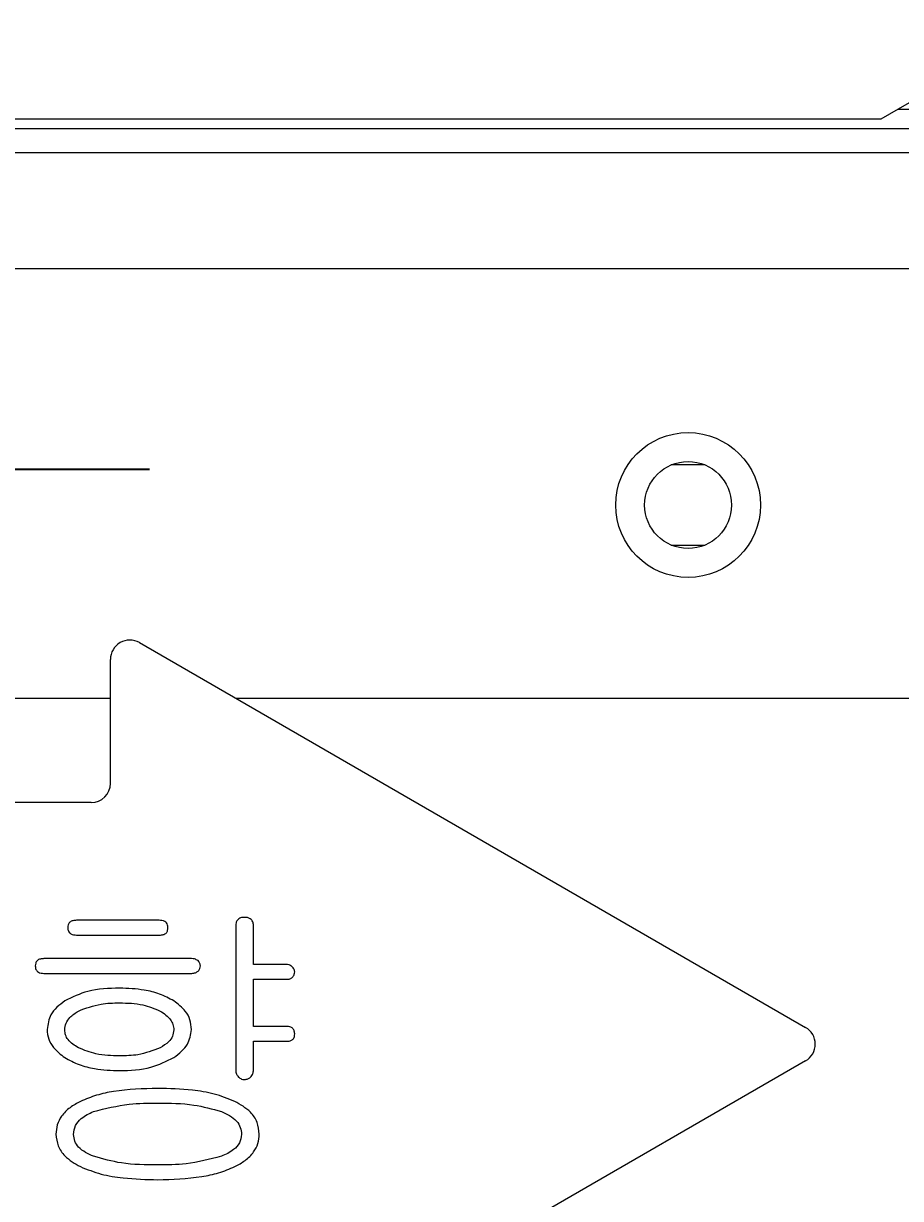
# Model space of a CAD drawing. Header units: millimetres. Extents: x 169 to 14583, y -399 to 10804.
# Drawn here: x 8162.4 to 8253.3, y 5133.7 to 5255.4 of the extents above; entities that cross this region are included whole.
import ezdxf

# ---------------------------------------------------------------- set-up
doc = ezdxf.new("R2010")
doc.units = ezdxf.units.MM
doc.header["$LTSCALE"] = 35
doc.layers.add('1', color=70, linetype='Continuous')
doc.styles.add('SLDTEXTSTYLE2', font='TXT', dxfattribs={"width": 0.7})
doc.dimstyles.new('SLDDIMSTYLE3', dxfattribs={"dimtxt": 105.988363, "dimasz": 26.25, "dimexe": 0, "dimexo": 0.0625, "dimgap": 26.497091, "dimtad": 1, "dimrnd": 1e-09, "dimzin": 12, "dimdsep": 46, "dimtxsty": 'SLDTEXTSTYLE2', "dimsah": 1, "dimcen": 0.09, "dimadec": 0, "dimazin": 3, "dimtfac": 1, "dimtdec": 3, "dimtofl": 0, "dimtmove": 0, "dimatfit": 3, "dimfxl": 0, "dimfrac": 2, "dimtolj": 1, "dimtzin": 12, "dimarcsym": 0})
doc.dimstyles.new('SLDDIMSTYLE5', dxfattribs={"dimtxt": 105.988363, "dimasz": 26.25, "dimexe": 0, "dimexo": 0.0625, "dimgap": 26.497091, "dimtad": 1, "dimdec": 0, "dimrnd": 1e-09, "dimzin": 12, "dimdsep": 46, "dimtxsty": 'SLDTEXTSTYLE2', "dimsah": 1, "dimcen": 0.09, "dimadec": 0, "dimazin": 3, "dimtfac": 1, "dimtdec": 3, "dimtofl": 0, "dimtmove": 0, "dimatfit": 3, "dimfxl": 0, "dimfrac": 2, "dimtolj": 1, "dimtzin": 12, "dimarcsym": 0})

# ---------------------------------------------------------------- blocks, each defined once
blk = doc.blocks.new('_D_39')
at = {"layer": '1'}
for p, q in [((10336.28, 5511.02), (11734.62, 5511.02)), ((11699.62, 5511.02), (11699.62, 5088.12)), ((8051.64, 5088.12), (11734.62, 5088.12)), ((11699.62, 5088.12), (11699.62, 4698.41))]:
    blk.add_line(p, q, dxfattribs=at)
for points in [[(11699.62, 5511.02), (11694.37, 5484.77), (11704.87, 5484.77)], [(11699.62, 5088.12), (11704.87, 5114.37), (11694.37, 5114.37)]]:
    blk.add_solid(points, dxfattribs=at)
at = {"layer": '1', "insert": (11580.25, 4698.41), "char_height": 92.604, "attachment_point": 1, "rotation": 90, "style": 'SLDTEXTSTYLE2'}
blk.add_mtext('423', dxfattribs=at)
blk = doc.blocks.new('_D_42')
at = {"layer": '1'}
for p, q in [((6541.28, 5209.24), (7741.28, 5209.24)), ((7741.28, 5209.24), (8175.5, 5209.24))]:
    blk.add_line(p, q, dxfattribs=at)
for points in [[(6541.28, 5209.24), (6567.53, 5203.99), (6567.53, 5214.49)], [(7741.28, 5209.24), (7715.03, 5214.49), (7715.03, 5203.99)]]:
    blk.add_solid(points, dxfattribs=at)
at = {"layer": '1', "insert": (7892.2, 5328.61), "char_height": 92.604, "attachment_point": 1, "style": 'SLDTEXTSTYLE2'}
blk.add_mtext('1200', dxfattribs=at)

msp = doc.modelspace()

# ---------------------------------------------------------------- linework, layer by layer
at = {"color": 7, "linetype": 'Continuous', "lineweight": 18}
for p, q in [((8251.279, 5245.518), (8256.279, 5248.405)), ((8253.011, 5246.518), (9461.279, 5246.518)), ((8109.881, 5244.518), (9461.279, 5244.518)), ((8110.071, 5245.518), (8251.279, 5245.518)), ((8109.404, 5242.018), (9461.279, 5242.018)), ((8107.115, 5230.018), (9461.279, 5230.018)), ((8233.019, 5209.668), (8229.539, 5209.668)), ((8229.539, 5201.368), (8233.019, 5201.368)), ((8174.451, 5191.266), (8243.451, 5151.429)), ((8171.451, 5176.697), (8171.451, 5189.534)), ((8081.279, 5185.518), (8171.451, 5185.518)), ((8184.407, 5185.518), (8389.279, 5185.518)), ((8169.451, 5174.697), (8081.279, 5174.697)), ((8176.49, 5162.513), (8167.942, 5162.513)), ((8184.428, 5161.94), (8184.428, 5147.033)), ((8186.259, 5157.933), (8186.259, 5161.974)), ((8167.942, 5160.986), (8176.557, 5160.986)), ((8179.848, 5158.544), (8164.565, 5158.544)), ((8164.565, 5157.017), (8179.867, 5157.017)), ((8189.646, 5157.933), (8186.259, 5157.933)), ((8186.259, 5151.522), (8186.259, 5156.407)), ((8186.259, 5156.407), (8189.775, 5156.407)), ((8189.746, 5151.522), (8186.259, 5151.522)), ((8186.259, 5147.005), (8186.259, 5149.996)), ((8186.259, 5149.996), (8189.808, 5149.996)), ((8243.451, 5147.965), (8174.451, 5108.128))]:
    msp.add_line(p, q, dxfattribs=at)
for radius in [7.5, 4.5]:
    msp.add_circle((8231.279, 5205.518), radius, dxfattribs=at)
for centre, start, end in [((8173.451, 5189.534), 60, 180), ((8169.451, 5176.697), 270, 0), ((8242.451, 5149.697), 300, 60)]:
    msp.add_arc(centre, 2, start, end, dxfattribs=at)
for points, knots in [([(8167.942, 5162.513), (8167.816, 5162.507), (8167.565, 5162.495), (8167.228, 5162.349), (8167.045, 5162.062), (8167.032, 5161.863), (8167.026, 5161.764)], [0, 0, 0, 0, 0.28080163, 0.56000171, 0.77944753, 1, 1, 1, 1]), ([(8167.026, 5161.764), (8167.036, 5161.634), (8167.055, 5161.375), (8167.398, 5161.017), (8167.736, 5160.998), (8167.942, 5160.986)], [0, 0, 0, 0, 0.2810587, 0.5598414, 1, 1, 1, 1]), ([(8177.406, 5161.764), (8177.401, 5161.848), (8177.392, 5162.017), (8177.279, 5162.251), (8176.982, 5162.484), (8176.693, 5162.501), (8176.49, 5162.513)], [0, 0, 0, 0, 0.18745, 0.3744136, 0.5612982, 1, 1, 1, 1]), ([(8176.557, 5160.986), (8176.681, 5160.991), (8176.929, 5161.002), (8177.252, 5161.172), (8177.4, 5161.471), (8177.404, 5161.666), (8177.406, 5161.764)], [0, 0, 0, 0, 0.2812464, 0.5596801, 0.7795662, 1, 1, 1, 1]), ([(8185.329, 5162.818), (8185.193, 5162.812), (8184.923, 5162.801), (8184.591, 5162.582), (8184.443, 5162.258), (8184.433, 5162.046), (8184.428, 5161.94)], [0, 0, 0, 0, 0.2807447, 0.5588659, 0.7790951, 1, 1, 1, 1]), ([(8186.259, 5161.974), (8186.251, 5162.109), (8186.234, 5162.38), (8185.977, 5162.688), (8185.645, 5162.803), (8185.435, 5162.813), (8185.329, 5162.818)], [0, 0, 0, 0, 0.2805765, 0.5581649, 0.7787339, 1, 1, 1, 1]), ([(8164.565, 5158.544), (8164.44, 5158.538), (8164.192, 5158.525), (8163.86, 5158.377), (8163.688, 5158.089), (8163.675, 5157.893), (8163.668, 5157.795)], [0, 0, 0, 0, 0.2808868, 0.56010877, 0.77940727, 1, 1, 1, 1]), ([(8180.521, 5158.334), (8180.405, 5158.405), (8180.198, 5158.533), (8179.956, 5158.541), (8179.848, 5158.544)], [0, 0, 0, 0, 0.5569949, 1, 1, 1, 1]), ([(8180.764, 5157.795), (8180.748, 5157.909), (8180.72, 5158.114), (8180.582, 5158.266), (8180.521, 5158.334)], [0, 0, 0, 0, 0.5570039, 1, 1, 1, 1]), ([(8163.668, 5157.795), (8163.677, 5157.667), (8163.696, 5157.411), (8164.026, 5157.049), (8164.36, 5157.029), (8164.565, 5157.017)], [0, 0, 0, 0, 0.28137619, 0.55997897, 1, 1, 1, 1]), ([(8179.867, 5157.017), (8180.006, 5157.028), (8180.254, 5157.046), (8180.452, 5157.192), (8180.54, 5157.256)], [0, 0, 0, 0, 0.5602426, 1, 1, 1, 1]), ([(8180.54, 5157.256), (8180.61, 5157.345), (8180.736, 5157.505), (8180.755, 5157.706), (8180.764, 5157.795)], [0, 0, 0, 0, 0.5581782, 1, 1, 1, 1]), ([(8190.281, 5157.699), (8190.175, 5157.779), (8189.985, 5157.921), (8189.75, 5157.929), (8189.646, 5157.933)], [0, 0, 0, 0, 0.5584327, 1, 1, 1, 1]), ([(8190.533, 5157.17), (8190.512, 5157.282), (8190.474, 5157.482), (8190.34, 5157.633), (8190.281, 5157.699)], [0, 0, 0, 0, 0.55850914, 1, 1, 1, 1]), ([(8190.343, 5156.669), (8190.404, 5156.753), (8190.515, 5156.903), (8190.528, 5157.088), (8190.533, 5157.17)], [0, 0, 0, 0, 0.5576699, 1, 1, 1, 1]), ([(8189.775, 5156.407), (8189.898, 5156.421), (8190.117, 5156.448), (8190.274, 5156.601), (8190.343, 5156.669)], [0, 0, 0, 0, 0.55880986, 1, 1, 1, 1]), ([(8172.402, 5155.491), (8171.286, 5155.461), (8169.294, 5155.407), (8167.507, 5154.544), (8166.721, 5154.165)], [0, 0, 0, 0, 0.5604981, 1, 1, 1, 1]), ([(8178.017, 5154.165), (8177.534, 5154.42), (8176.568, 5154.931), (8174.661, 5155.4), (8173.259, 5155.457), (8172.402, 5155.491)], [0, 0, 0, 0, 0.2798684, 0.5599643, 1, 1, 1, 1]), ([(8166.721, 5154.165), (8166.16, 5153.737), (8165.159, 5152.974), (8164.971, 5151.743), (8164.889, 5151.203)], [0, 0, 0, 0, 0.56057586, 1, 1, 1, 1]), ([(8168.133, 5153.12), (8168.904, 5153.409), (8170.284, 5153.927), (8171.754, 5153.953), (8172.402, 5153.964)], [0, 0, 0, 0, 0.559078, 1, 1, 1, 1]), ([(8172.402, 5153.964), (8173.217, 5153.946), (8174.672, 5153.912), (8176.014, 5153.362), (8176.605, 5153.12)], [0, 0, 0, 0, 0.5603593, 1, 1, 1, 1]), ([(8179.848, 5151.203), (8179.818, 5151.543), (8179.756, 5152.223), (8179.144, 5153.31), (8178.444, 5153.841), (8178.017, 5154.165)], [0, 0, 0, 0, 0.2800585, 0.5601618, 1, 1, 1, 1]), ([(8166.721, 5151.169), (8166.749, 5151.405), (8166.805, 5151.878), (8167.318, 5152.581), (8167.824, 5152.916), (8168.133, 5153.12)], [0, 0, 0, 0, 0.279458, 0.5596356, 1, 1, 1, 1]), ([(8176.605, 5153.12), (8177.001, 5152.854), (8177.555, 5152.483), (8177.962, 5151.725), (8177.999, 5151.354), (8178.017, 5151.169)], [0, 0, 0, 0, 0.5590367, 0.7795622, 1, 1, 1, 1]), ([(8164.889, 5151.203), (8164.923, 5150.868), (8164.99, 5150.198), (8165.619, 5149.145), (8166.303, 5148.619), (8166.721, 5148.298)], [0, 0, 0, 0, 0.27986185, 0.55992366, 1, 1, 1, 1]), ([(8168.133, 5149.314), (8167.739, 5149.559), (8167.19, 5149.901), (8166.769, 5150.627), (8166.737, 5150.989), (8166.721, 5151.169)], [0, 0, 0, 0, 0.558691, 0.7794249, 1, 1, 1, 1]), ([(8178.017, 5151.169), (8177.986, 5150.94), (8177.926, 5150.482), (8177.419, 5149.804), (8176.914, 5149.5), (8176.605, 5149.314)], [0, 0, 0, 0, 0.2795024, 0.5595243, 1, 1, 1, 1]), ([(8178.017, 5148.298), (8178.57, 5148.717), (8179.555, 5149.466), (8179.759, 5150.673), (8179.848, 5151.203)], [0, 0, 0, 0, 0.5610378, 1, 1, 1, 1]), ([(8190.533, 5150.759), (8190.522, 5150.875), (8190.499, 5151.107), (8190.301, 5151.386), (8190.02, 5151.508), (8189.838, 5151.518), (8189.746, 5151.522)], [0, 0, 0, 0, 0.2802225, 0.5593392, 0.7790444, 1, 1, 1, 1]), ([(8189.808, 5149.996), (8189.921, 5150.003), (8190.147, 5150.017), (8190.416, 5150.217), (8190.516, 5150.495), (8190.528, 5150.671), (8190.533, 5150.759)], [0, 0, 0, 0, 0.2802584, 0.5586772, 0.77925, 1, 1, 1, 1]), ([(8166.721, 5148.298), (8167.208, 5148.036), (8168.183, 5147.512), (8170.115, 5147.035), (8171.534, 5146.978), (8172.402, 5146.943)], [0, 0, 0, 0, 0.2798552, 0.5599433, 1, 1, 1, 1]), ([(8172.402, 5148.469), (8171.575, 5148.487), (8170.098, 5148.518), (8168.733, 5149.071), (8168.133, 5149.314)], [0, 0, 0, 0, 0.5604059, 1, 1, 1, 1]), ([(8176.605, 5149.314), (8175.846, 5149.023), (8174.49, 5148.504), (8173.041, 5148.48), (8172.402, 5148.469)], [0, 0, 0, 0, 0.5589649, 1, 1, 1, 1]), ([(8172.402, 5146.943), (8173.507, 5146.979), (8175.479, 5147.045), (8177.242, 5147.915), (8178.017, 5148.298)], [0, 0, 0, 0, 0.56040894, 1, 1, 1, 1]), ([(8184.428, 5147.033), (8184.44, 5146.878), (8184.463, 5146.599), (8184.634, 5146.381), (8184.709, 5146.285)], [0, 0, 0, 0, 0.5601034, 1, 1, 1, 1]), ([(8184.709, 5146.285), (8184.811, 5146.201), (8184.993, 5146.052), (8185.226, 5146.035), (8185.329, 5146.027)], [0, 0, 0, 0, 0.5594383, 1, 1, 1, 1]), ([(8185.329, 5146.027), (8185.457, 5146.038), (8185.686, 5146.058), (8185.869, 5146.195), (8185.949, 5146.256)], [0, 0, 0, 0, 0.5582636, 1, 1, 1, 1]), ([(8185.949, 5146.256), (8186.051, 5146.379), (8186.234, 5146.598), (8186.251, 5146.88), (8186.259, 5147.005)], [0, 0, 0, 0, 0.5590953, 1, 1, 1, 1]), ([(8176.352, 5145.111), (8174.822, 5145.065), (8172.69, 5145.001), (8170.005, 5144.445), (8168.894, 5143.986), (8168.338, 5143.756)], [0, 0, 0, 0, 0.559938, 0.7800389, 1, 1, 1, 1]), ([(8184.337, 5143.756), (8183.628, 5144.037), (8182.209, 5144.599), (8179.506, 5145.025), (8177.548, 5145.079), (8176.352, 5145.111)], [0, 0, 0, 0, 0.2797807, 0.5598591, 1, 1, 1, 1]), ([(8168.338, 5143.756), (8167.969, 5143.557), (8167.231, 5143.16), (8166.394, 5142.326), (8165.881, 5141.354), (8165.83, 5140.695), (8165.805, 5140.365)], [0, 0, 0, 0, 0.2804293, 0.5601626, 0.7800899, 1, 1, 1, 1]), ([(8169.702, 5142.716), (8170.925, 5143.022), (8173.11, 5143.567), (8175.36, 5143.579), (8176.352, 5143.585)], [0, 0, 0, 0, 0.5592963, 1, 1, 1, 1]), ([(8176.352, 5143.585), (8177.604, 5143.577), (8179.84, 5143.564), (8181.993, 5142.975), (8182.939, 5142.716)], [0, 0, 0, 0, 0.5604309, 1, 1, 1, 1]), ([(8186.87, 5140.365), (8186.826, 5140.784), (8186.737, 5141.623), (8185.853, 5142.896), (8184.912, 5143.43), (8184.337, 5143.756)], [0, 0, 0, 0, 0.2797894, 0.559863, 1, 1, 1, 1]), ([(8167.637, 5140.346), (8167.678, 5140.66), (8167.759, 5141.288), (8168.527, 5142.166), (8169.256, 5142.508), (8169.702, 5142.716)], [0, 0, 0, 0, 0.2793459, 0.5592911, 1, 1, 1, 1]), ([(8182.939, 5142.716), (8183.228, 5142.588), (8183.803, 5142.332), (8184.503, 5141.787), (8184.961, 5141.091), (8185.012, 5140.594), (8185.038, 5140.346)], [0, 0, 0, 0, 0.2805543, 0.5605767, 0.7803063, 1, 1, 1, 1]), ([(8165.805, 5140.365), (8165.851, 5139.949), (8165.944, 5139.116), (8166.839, 5137.864), (8167.769, 5137.329), (8168.338, 5137.002)], [0, 0, 0, 0, 0.2796845, 0.5597118, 1, 1, 1, 1]), ([(8169.702, 5138.075), (8169.421, 5138.197), (8168.86, 5138.44), (8168.173, 5138.955), (8167.713, 5139.622), (8167.662, 5140.105), (8167.637, 5140.346)], [0, 0, 0, 0, 0.2805314, 0.5605755, 0.7803861, 1, 1, 1, 1]), ([(8185.038, 5140.346), (8184.992, 5140.037), (8184.9, 5139.419), (8184.105, 5138.59), (8183.382, 5138.271), (8182.939, 5138.075)], [0, 0, 0, 0, 0.2790696, 0.5589762, 1, 1, 1, 1]), ([(8184.337, 5137.002), (8184.702, 5137.203), (8185.431, 5137.603), (8186.269, 5138.422), (8186.789, 5139.382), (8186.843, 5140.037), (8186.87, 5140.365)], [0, 0, 0, 0, 0.2804261, 0.5602378, 0.7801498, 1, 1, 1, 1]), ([(8176.352, 5137.174), (8175.086, 5137.181), (8172.827, 5137.195), (8170.656, 5137.806), (8169.702, 5138.075)], [0, 0, 0, 0, 0.56045355, 1, 1, 1, 1]), ([(8182.939, 5138.075), (8181.73, 5137.759), (8179.568, 5137.194), (8177.336, 5137.18), (8176.352, 5137.174)], [0, 0, 0, 0, 0.5592707, 1, 1, 1, 1]), ([(8168.338, 5137.002), (8169.05, 5136.721), (8170.475, 5136.158), (8173.187, 5135.732), (8175.151, 5135.679), (8176.352, 5135.647)], [0, 0, 0, 0, 0.2797783, 0.5598525, 1, 1, 1, 1]), ([(8176.352, 5135.647), (8177.876, 5135.694), (8180, 5135.759), (8182.676, 5136.314), (8183.783, 5136.772), (8184.337, 5137.002)], [0, 0, 0, 0, 0.5599281, 0.7800316, 1, 1, 1, 1])]:
    msp.add_open_spline(points, degree=3, knots=knots, dxfattribs=at)

# ---------------------------------------------------------------- dimensions: what is measured, and where the dimension line sits
at = {"layer": '1'}
for base, p1, p2, angle, dimstyle, picture, middle in [((11699.619, 5088.118), (10301.279, 5511.018), (8016.635, 5088.118), 90, 'SLDDIMSTYLE5', '_D_39', (11699.619, 4804.652)), ((7741.279, 5209.24), (6541.279, 5075.018), (7741.279, 5194.018), 0, 'SLDDIMSTYLE3', '_D_42', (8033.851, 5209.24))]:
    dim = msp.add_linear_dim(base=base, p1=p1, p2=p2, angle=angle, dimstyle=dimstyle, dxfattribs=at)
    dim.commit()
    dim.dimension.update_dxf_attribs({"geometry": picture, "text_midpoint": middle, "dimtype": 160})

doc.saveas('drawing.dxf')
